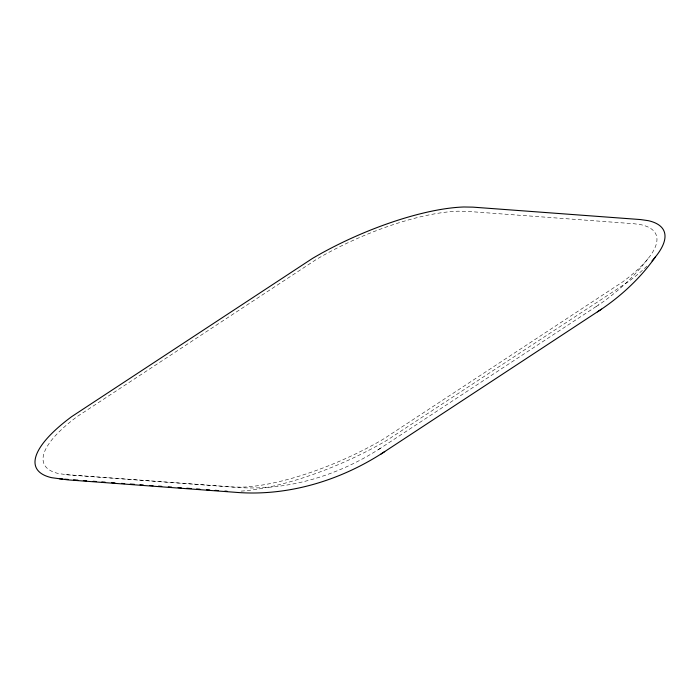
<?xml version="1.0" encoding="UTF-8"?>
<svg xmlns="http://www.w3.org/2000/svg" width="700" height="700" viewBox="0 0 700 700"><rect width="100%" height="100%" fill="white"/><g stroke="black" fill="none" stroke-linecap="round" stroke-linejoin="round"><path stroke-width="0.53" stroke-dasharray="3.5 2.62" d="M647.999 258.729C633.255 277.9 615.081 294.376 594.764 307.475M65.931 474.609L233.301 487.025L241.876 487.165A126.718 38.316 -23.4 0 0 383.442 439.066L622.536 281.995A126.718 38.316 -23.4 0 0 641.288 224.779L634.069 223.746L466.699 211.33L458.124 211.19A126.718 38.316 -23.4 0 0 316.558 259.297L77.464 416.369A126.718 38.316 -23.4 0 0 58.712 473.585L67.786 474.854L235.095 487.261C286.808 491.593 339.045 475.554 382.069 447.186M378.464 449.575L598.798 304.806M241.141 491.12A135.406 40.941 -23.4 0 0 387.459 439.976L628.224 281.803A135.406 40.941 -23.4 0 0 648.156 264.941"/><path stroke-width="1.05" d="M655.419 256.944C639.94 278.836 619.859 297.325 597.389 311.885M652.032 260.89A135.406 40.941 -23.4 0 0 648.261 220.666L640.596 219.572L472.911 207.139L463.811 206.99A135.406 40.941 -23.4 0 0 312.541 258.387L71.776 416.561A135.406 40.941 -23.4 0 0 51.739 477.698L67.839 479.876L235.226 492.293C287.814 496.702 340.961 480.436 384.711 451.588M381.027 454.02L601.51 309.155M59.404 478.782L62.668 479.028M64.846 479.194L68.11 479.43M73.561 479.832L77.91 480.156M83.361 480.559L86.625 480.804M93.161 481.294L96.425 481.53M101.868 481.933L105.131 482.177M111.668 482.659L114.931 482.904M121.468 483.394L124.731 483.63M130.183 484.032L134.531 484.356M139.982 484.759L143.246 485.004M149.782 485.494L153.046 485.73M158.489 486.133L161.761 486.377M168.289 486.859L171.561 487.104M178.089 487.594L181.361 487.83M186.804 488.233L191.161 488.556M196.604 488.959L199.867 489.204M206.404 489.694L209.668 489.93M215.11 490.332L218.383 490.577M224.91 491.059L227.089 491.225"/></g></svg>
